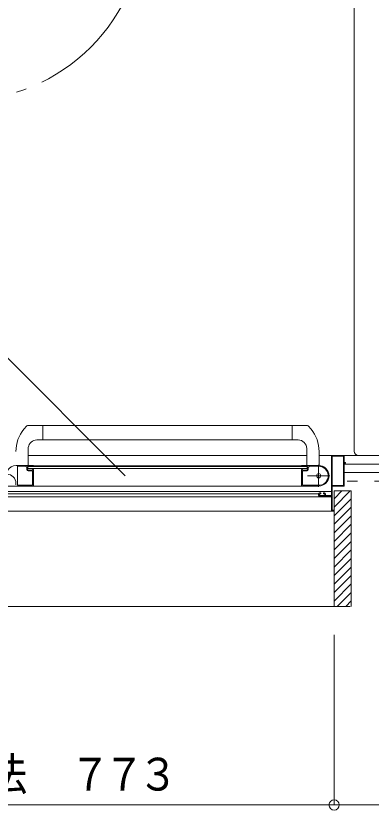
# Model space of a CAD drawing. Units: millimetres on the paper. Extents: x -305 to 305, y -152 to 152.
# Drawn here: x -1.71 to 19.06, y 11.82 to 58.3 of the extents above; entities that cross this region are included whole.
import ezdxf
from ezdxf.enums import TextEntityAlignment as Align

# ---------------------------------------------------------------- set-up
doc = ezdxf.new("R2010")
doc.units = ezdxf.units.MM
doc.linetypes.add('LONG_CHAIN', pattern=[21, 18, -1, 1, -1])
doc.linetypes.add('LONG_DOUBLE_CHAIN', pattern=[21.8, 18, -1, 0.6, -0.6, 0.6, -1])
doc.layers.add('0-0_0', color=7, linetype='Continuous', lineweight=9)
doc.layers.add('0-1_VIEW0001', color=7, linetype='Continuous', lineweight=9)
doc.styles.add('ＭＳ ゴシック', font='')
doc.styles.get('ＭＳ ゴシック').set_extended_font_data('MS Gothic')

# ---------------------------------------------------------------- blocks, each defined once
blk = doc.blocks.new('_ORIGIN')
at = {"layer": '0-0_0'}
blk.add_line((0, 0), (-1, 0), dxfattribs=at)
blk.add_circle((0, 0), 0.5, dxfattribs=at)

msp = doc.modelspace()

# ---------------------------------------------------------------- linework, layer by layer
at = {"layer": '0-1_VIEW0001'}
for p, q in [((18.066, 97.324), (18.066, 32.823)), ((-1.246, 34.113), (-1.063, 34.311)), ((14.44, 34.338), (-0.995, 34.338)), ((-0.133, 33.483), (-0.133, 34.338)), ((14.44, 33.483), (14.44, 34.338)), ((14.44, 34.338), (15.301, 34.338)), ((15.554, 34.112), (15.37, 34.311)), ((-0.133, 33.483), (-0.488, 33.483)), ((14.44, 33.488), (-0.133, 33.488)), ((14.44, 33.483), (14.795, 33.483)), ((-0.984, 33.052), (-0.983, 31.998)), ((15.291, 32.573), (-0.984, 32.573)), ((15.295, 32.983), (15.295, 31.988)), ((16.016, 32.816), (16.019, 31.998)), ((17.443, 32.573), (16.017, 32.573)), ((16.741, 30.253), (16.741, 32.548)), ((17.441, 32.573), (58.566, 32.573)), ((57.016, 32.573), (18.316, 32.573)), ((16.791, 30.833), (16.791, 32.513)), ((16.806, 32.528), (17.431, 32.528)), ((17.446, 32.513), (17.446, 30.833)), ((17.491, 32.523), (17.491, 32.188)), ((17.491, 32.118), (17.491, 30.823)), ((17.491, 32.073), (57.566, 32.073)), ((17.506, 32.173), (17.556, 32.173)), ((17.556, 32.133), (17.506, 32.133)), ((17.566, 32.163), (17.566, 32.143)), ((-0.699, 31.988), (-1.685, 31.988)), ((-1.614, 30.848), (-1.614, 31.928)), ((-1.599, 31.943), (-1.149, 31.943)), ((-1.074, 31.868), (-1.074, 31.753)), ((-1.034, 31.898), (-1.034, 31.773)), ((-1.009, 31.923), (-1.009, 31.823)), ((-1.009, 31.923), (15.316, 31.923)), ((-1.009, 31.823), (15.316, 31.823)), ((-0.999, 31.678), (-0.749, 31.678)), ((-0.984, 31.723), (-0.759, 31.723)), ((-0.734, 31.663), (-0.734, 30.848)), ((-0.719, 31.763), (-0.713, 31.763)), ((-0.691, 31.934), (-0.706, 31.925)), ((-0.706, 31.761), (-0.691, 31.752)), ((-0.684, 31.973), (14.991, 31.973)), ((-0.684, 31.973), (-0.684, 31.947)), ((-0.684, 30.788), (-0.684, 31.74)), ((14.991, 31.947), (14.991, 31.973)), ((14.991, 30.798), (14.991, 31.74)), ((15.012, 31.925), (14.998, 31.934)), ((14.998, 31.752), (15.012, 31.761)), ((15.006, 31.988), (15.991, 31.988)), ((15.02, 31.763), (15.026, 31.763)), ((15.041, 30.848), (15.041, 31.668)), ((15.051, 31.678), (15.311, 31.678)), ((15.066, 31.723), (15.291, 31.723)), ((15.316, 31.823), (15.316, 31.923)), ((15.341, 31.773), (15.341, 31.898)), ((15.386, 31.753), (15.386, 31.868)), ((15.461, 31.943), (15.991, 31.943)), ((57.566, 31.573), (17.491, 31.573)), ((17.491, 31.573), (57.566, 31.573)), ((-0.653, 30.788), (-2.224, 30.788)), ((-1.704, 30.862), (-1.704, 30.942)), ((-0.744, 30.838), (-1.604, 30.838)), ((15.991, 30.788), (-0.684, 30.788)), ((16.065, 30.838), (15.051, 30.838)), ((16.791, 30.758), (16.791, 29.388)), ((17.431, 30.818), (16.806, 30.818)), ((17.441, 30.773), (16.806, 30.773)), ((-4.774, 30.327), (15.991, 30.327)), ((-4.604, 30.467), (16.741, 30.467)), ((15.991, 30.238), (15.991, 30.338)), ((16.041, 30.388), (16.106, 30.388)), ((16.046, 30.323), (16.046, 30.253)), ((16.106, 30.338), (16.061, 30.338)), ((16.061, 30.238), (16.331, 30.238)), ((16.121, 30.373), (16.121, 30.353)), ((16.271, 30.353), (16.271, 30.373)), ((16.286, 30.388), (16.341, 30.388)), ((16.331, 30.338), (16.286, 30.338)), ((16.346, 30.253), (16.346, 30.323)), ((16.391, 30.338), (16.391, 30.253)), ((16.406, 30.238), (16.726, 30.238)), ((16.891, 30.048), (17.341, 30.498)), ((16.891, 29.548), (17.841, 30.498)), ((16.891, 30.498), (17.891, 30.498)), ((16.891, 23.748), (16.891, 30.498)), ((17.891, 23.748), (17.891, 30.498)), ((-4.989, 30.15), (16.741, 30.15)), ((16.726, 30.188), (16.041, 30.188)), ((16.741, 29.338), (16.741, 30.173)), ((16.891, 29.048), (17.891, 30.048)), ((-21.609, 29.323), (16.741, 29.323)), ((16.876, 29.323), (16.756, 29.323)), ((16.806, 29.373), (16.876, 29.373)), ((16.891, 28.548), (17.891, 29.548)), ((16.891, 28.048), (17.891, 29.048)), ((16.891, 27.548), (17.891, 28.548)), ((16.891, 27.048), (17.891, 28.048)), ((16.891, 26.548), (17.891, 27.548)), ((16.891, 26.048), (17.891, 27.048)), ((16.891, 25.548), (17.891, 26.548)), ((16.891, 25.048), (17.891, 26.048)), ((16.891, 24.553), (17.891, 25.553)), ((16.891, 24.058), (17.891, 25.058)), ((17.076, 23.748), (17.891, 24.563)), ((17.84, 23.748), (-22.759, 23.748)), ((17.571, 23.748), (17.891, 24.068)), ((16.896, 22.084), (16.896, 12.125)), ((16.896, 22.084), (16.896, 12.125)), ((16.296, 12.125), (-21.154, 12.125)), ((56.966, 12.125), (17.496, 12.125))]:
    msp.add_line(p, q, dxfattribs=at)
at = {"layer": '0-1_VIEW0001', "linetype": 'LONG_DOUBLE_CHAIN'}
msp.add_line((4.688, 31.388), (-6.073, 42.148), dxfattribs=at)
at = {"layer": '0-1_VIEW0001', "linetype": 'LONG_CHAIN'}
for p, q in [((15.991, 32.038), (15.991, 30.738)), ((15.341, 31.388), (16.641, 31.388))]:
    msp.add_line(p, q, dxfattribs=at)
at = {"layer": '0-1_VIEW0001', "linetype": 'LONG_DOUBLE_CHAIN'}
msp.add_lwpolyline([(59.066, 99.073), (59.066, 31.073), (17.491, 31.073)], dxfattribs=at)
at = {"layer": '0-1_VIEW0001'}
msp.add_circle((15.991, 31.388), 0.125, dxfattribs=at)
at = {"layer": '0-1_VIEW0001', "linetype": 'LONG_DOUBLE_CHAIN'}
msp.add_arc((-4.934, 64.073), 10.75, 180, 0, dxfattribs=at)
msp.add_arc((-4.934, 64.073), 10.75, 180, 0, dxfattribs=at)
at = {"layer": '0-1_VIEW0001'}
for centre, radius, start, end in [((0.361, 32.808), 2.07, 140.9419, 179.8), ((-0.994, 34.238), 0.1, 90, 133.4724), ((15.301, 34.238), 0.1, 46.5276, 90), ((13.946, 32.808), 2.07, 0.2, 39.0242), ((-0.488, 32.983), 0.5, 90, 172.0444), ((14.795, 32.983), 0.5, 0, 90), ((16.766, 32.548), 0.025, 90, 180), ((17.441, 32.523), 0.05, 0, 90), ((18.316, 32.823), 0.25, 180, 270), ((16.806, 32.513), 0.015, 90, 180), ((17.431, 32.513), 0.015, 0, 90), ((17.506, 32.188), 0.015, 180, 270), ((17.506, 32.118), 0.015, 90, 180), ((17.556, 32.163), 0.01, 0, 90), ((17.556, 32.143), 0.01, 270, 0), ((-1.685, 31.388), 0.6, 90, 150), ((-1.599, 31.928), 0.015, 90, 180), ((-1.149, 31.868), 0.075, 0, 90), ((-0.999, 31.753), 0.075, 180, 270), ((-1.009, 31.898), 0.025, 90, 180), ((-0.984, 31.773), 0.05, 180, 270), ((-0.759, 31.748), 0.025, 270, 0), ((-0.749, 31.663), 0.015, 0, 90), ((-0.719, 31.748), 0.015, 90, 180), ((-0.713, 31.938), 0.015, 270, 300.9638), ((-0.713, 31.748), 0.015, 59.0362, 90), ((-0.699, 31.973), 0.015, 0, 90), ((-0.699, 31.947), 0.015, 300.9638, 0), ((-0.699, 31.74), 0.015, 0, 59.0362), ((15.006, 31.973), 0.015, 90, 180), ((15.006, 31.947), 0.015, 180, 239.0362), ((15.006, 31.74), 0.015, 120.9638, 180), ((15.02, 31.938), 0.015, 239.0362, 270), ((15.02, 31.748), 0.015, 90, 120.9638), ((15.026, 31.748), 0.015, 0, 90), ((15.066, 31.748), 0.025, 180, 270), ((15.051, 31.668), 0.01, 90, 180), ((15.291, 31.773), 0.05, 270, 0), ((15.311, 31.753), 0.075, 270, 0), ((15.316, 31.898), 0.025, 0, 90), ((15.461, 31.868), 0.075, 90, 180), ((15.991, 31.388), 0.6, 270, 90), ((15.991, 31.388), 0.555, 277.7671, 90), ((-2.244, 30.942), 0.54, 0, 90), ((-1.604, 30.848), 0.01, 180, 270), ((-0.744, 30.848), 0.01, 270, 0), ((-0.694, 30.798), 0.01, 270, 0), ((15.001, 30.798), 0.01, 180, 270), ((15.051, 30.848), 0.01, 180, 270), ((16.065, 30.848), 0.01, 270, 277.7671), ((16.806, 30.833), 0.015, 180, 270), ((16.806, 30.758), 0.015, 90, 180), ((17.431, 30.833), 0.015, 270, 0), ((17.441, 30.823), 0.05, 270, 0), ((16.041, 30.338), 0.05, 90, 180), ((16.041, 30.238), 0.05, 180, 270), ((16.061, 30.323), 0.015, 90, 180), ((16.061, 30.253), 0.015, 180, 270), ((16.106, 30.373), 0.015, 0, 90), ((16.106, 30.353), 0.015, 270, 0), ((16.286, 30.373), 0.015, 90, 180), ((16.286, 30.353), 0.015, 180, 270), ((16.331, 30.323), 0.015, 0, 90), ((16.331, 30.253), 0.015, 270, 0), ((16.341, 30.338), 0.05, 0, 90), ((16.406, 30.253), 0.015, 180, 270), ((16.726, 30.253), 0.015, 270, 0), ((16.726, 30.173), 0.015, 0, 90), ((16.756, 29.338), 0.015, 180, 270), ((16.806, 29.388), 0.015, 180, 270), ((16.876, 29.358), 0.015, 0, 90), ((16.876, 29.338), 0.015, 270, 0)]:
    msp.add_arc(centre, radius, start, end, dxfattribs=at)

# ---------------------------------------------------------------- block references
at = {"layer": '0-1_VIEW0001', "xscale": 0.6, "yscale": 0.6}
msp.add_blockref('_ORIGIN', (16.896, 12.125), dxfattribs=at)
at = {"layer": '0-1_VIEW0001', "xscale": 0.6, "yscale": 0.6, "rotation": 180}
msp.add_blockref('_ORIGIN', (16.896, 12.125), dxfattribs=at)

# ---------------------------------------------------------------- texts
at = {"layer": '0-1_VIEW0001', "style": 'ＭＳ ゴシック', "width": 0.9}
for s, p in [('法', (-3.393, 12.391)), ('７', (1.447, 12.391)), ('７', (3.435, 12.391)), ('３', (5.423, 12.391))]:
    msp.add_text(s, height=1.921, dxfattribs=at).set_placement(p, align=Align.BOTTOM_LEFT)

doc.saveas('drawing.dxf')
